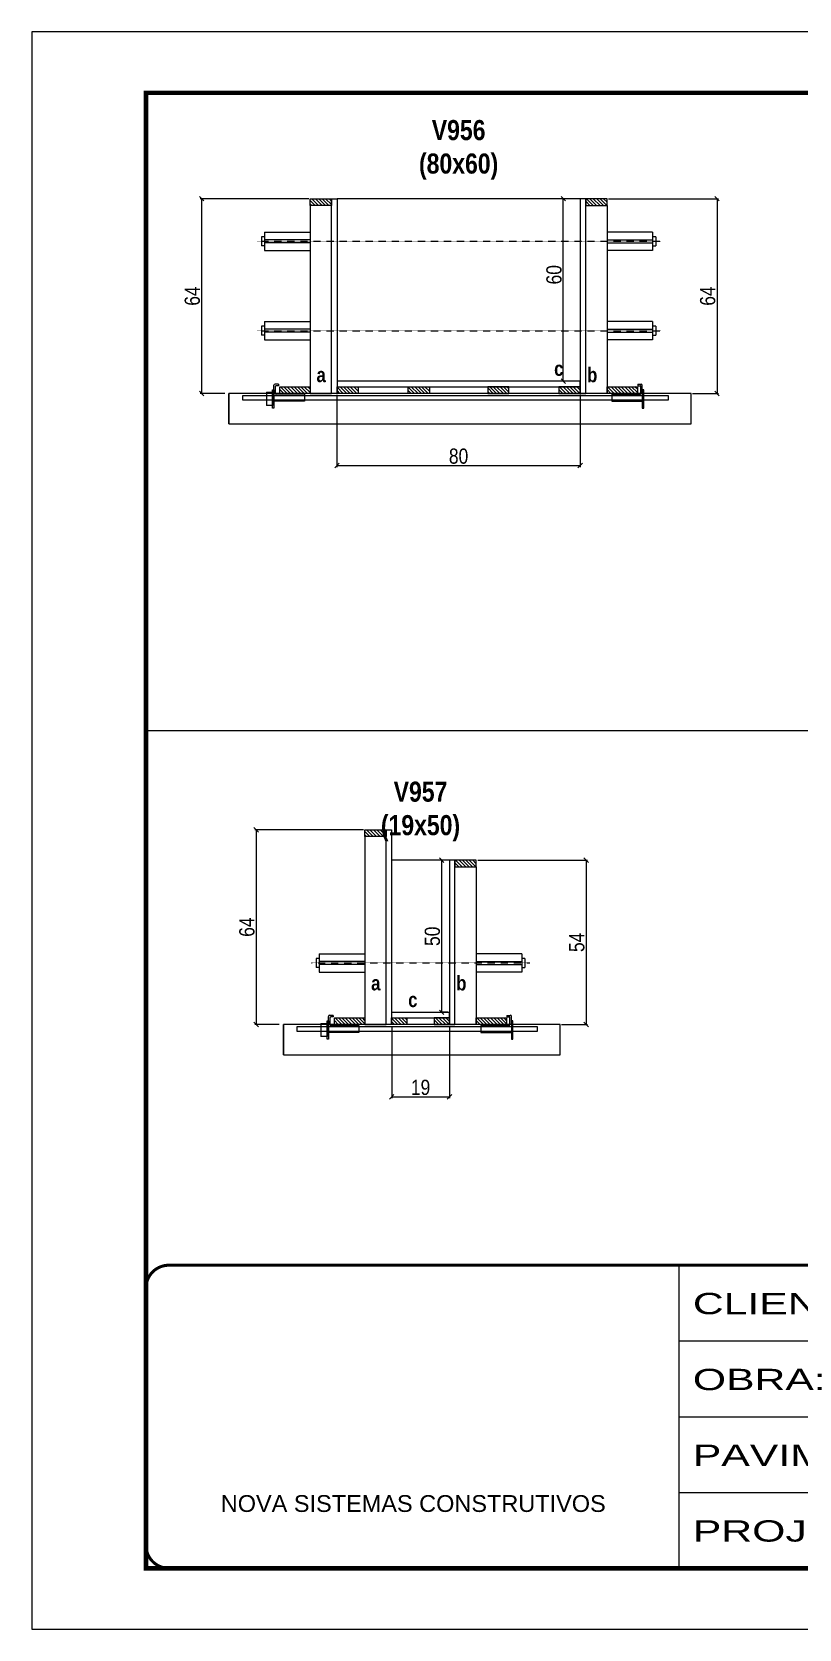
# Model space of a CAD drawing. Extents: x 3309 to 9563, y -2522 to 14608.
# Drawn here: x 3309 to 3814, y 5518 to 6568 of the extents above; entities that cross this region are included whole.
import ezdxf

# ---------------------------------------------------------------- set-up
doc = ezdxf.new("R2010")
doc.units = 0
for name, pattern in [('CONTINUO', [0]), ('DASHED', [0.75, 0.5, -0.25]), ('HIDDEN', [0.375, 0.25, -0.125])]:
    doc.linetypes.add(name, pattern=pattern)
for name, color, linetype in [('barrote', 251, 'Continuous'), ('COTA', 241, 'Continuous'), ('detalhes', 4, 'Continuous'), ('NOMENCLATURA', 7, 'Continuous'), ('Painéis', 200, 'Continuous'), ('presilha', 1, 'Continuous'), ('SARR_2.2x10', 60, 'Continuous'), ('SARR_2.2x7', 40, 'Continuous'), ('SARR_3.5x7', 81, 'Continuous'), ('TENSOR', 3, 'Continuous')]:
    doc.layers.add(name, color=color, linetype=linetype)
for name, color, linetype, lineweight in [('CONCRETO', 251, 'Continuous', 25), ('Folhas', 255, 'Continuous', 9), ('SARRAFO DE PRESSAO', 251, 'DASHED', 9), ('SCO-___-LAJ', 2, 'Continuous', 0)]:
    doc.layers.add(name, color=color, linetype=linetype, lineweight=lineweight)
doc.styles.add('ARIAL', font='arial.ttf')
doc.styles.add('COTA TECNICA 2X', font='techl___.ttf', dxfattribs={"height": 10})
doc.styles.add('TECNICA', font='techb___.ttf', dxfattribs={"height": 10})
doc.styles.add('Tecnologia', font='')
doc.styles.get('Tecnologia').set_extended_font_data('Forgotten Futurist')
doc.dimstyles.new('SECAO', dxfattribs={"dimscale": 0.333333, "dimtxt": 5, "dimasz": 9, "dimexe": 3, "dimexo": 3, "dimgap": 3, "dimtad": 1, "dimdec": 1, "dimlfac": 0.5, "dimzin": 12, "dimdsep": 46, "dimtxsty": 'COTA TECNICA 2X', "dimblk1": 'OBLIQUE', "dimblk2": 'OBLIQUE', "dimsah": 1, "dimcen": 0.9, "dimclrd": 4, "dimclre": 4, "dimclrt": 240, "dimadec": 1, "dimazin": 3, "dimtfac": 1, "dimtdec": 1, "dimtmove": 0, "dimatfit": 3, "dimfxl": 1, "dimtolj": 1, "dimtzin": 12, "dimarcsym": 0})
pattern_1 = [(135, (36792.4777, -117181.9448), (-1.122532015, -1.122532015), [])]
pattern_2 = [(135, (36781.496, -117596.8908), (-1.122532015, -1.122532015), [])]

# ---------------------------------------------------------------- blocks, each defined once
blk = doc.blocks.new('9999999999')
at = {"color": 30, "linetype": 'CONTINUO'}
for p, q in [((98564.6, 34230.2), (98564.6, 34429.4)), ((98564.6, 34379.6), (99584, 34379.6)), ((98564.6, 34329.8), (99488, 34329.8)), ((98564.6, 34280), (99488, 34280))]:
    blk.add_line(p, q, dxfattribs=at)
at = {"color": 30, "linetype": 'CONTINUO', "const_width": 2}
blk.add_lwpolyline([(99584, 34230.2), (99584, 34414.4, 0.414214), (99569, 34429.4), (98229, 34429.4, 0.414214), (98214, 34414.4), (98214, 34245.2, 0.414214), (98229, 34230.2), (99584, 34230.2)], format="xyb", dxfattribs=at)
at = {"layer": 'Folhas'}
blk.add_lwpolyline([(98139, 34190.2), (99624, 34190.2), (99624, 35240.2), (98139, 35240.2)], close=True, dxfattribs=at)
at = {"layer": 'Folhas', "color": 30, "const_width": 3}
blk.add_lwpolyline([(98214, 34230.2), (99584, 34230.2), (99584, 35200.2), (98214, 35200.2)], close=True, dxfattribs=at)
at = {"color": 7, "linetype": 'Continuous', "ltscale": 5, "style": 'ARIAL'}
blk.add_text('NOVA SISTEMAS CONSTRUTIVOS', height=11.059, dxfattribs=at).set_placement((98263.2, 34267.2))
at = {"layer": 'Folhas', "color": 7, "style": 'Tecnologia', "width": 1.5}
for s, p in [('CLIENTE:', (98573.7, 34397.2)), ('OBRA:', (98573.7, 34347.3)), ('PAVIMENTO:', (98573.7, 34297.5)), ('PROJETO:', (98573.7, 34247.7))]:
    blk.add_text(s, height=14, dxfattribs=at).set_placement(p)
blk = doc.blocks.new('PRESILHA METÁLICA 1')
at = {"layer": 'presilha'}
for p, q in [((7.5, 10.6), (7.5, 19.9)), ((12, 21), (8.6, 21)), ((9, 11.6), (9, 18.9)), ((12, 19.5), (9.6, 19.5)), ((12, 21), (12, 19.5)), ((0, 13), (6, 13)), ((0, 13), (0, 0)), ((6, 0), (0, 0)), ((6, 15.5), (7.5, 15.5)), ((6, -2.5), (6, 15.5)), ((6, 13), (6, 0)), ((7.5, 15.5), (7.5, -2.5)), ((37.5, 4.1), (7.5, 4.1)), ((37.5, 11), (9.6, 11)), ((37.5, 11), (37.5, 4.1)), ((7.5, -2.5), (6, -2.5))]:
    blk.add_line(p, q, dxfattribs=at)
for centre, radius, start, end in [((8.6, 19.9), 1.14, 90, 180), ((9.6, 18.9), 0.57, 90, 180), ((9.6, 11.6), 0.57, 180, 270)]:
    blk.add_arc(centre, radius, start, end, dxfattribs=at)
blk = doc.blocks.new('PRESILHA METÁLICA 2')
at = {"layer": 'presilha'}
for p, q in [((-5.2, 23.5), (-5.2, 22)), ((-5.2, 23.5), (-1.9, 23.5)), ((-5.2, 22), (-2.8, 22)), ((-2.2, 14.1), (-2.2, 21.4)), ((0.8, 18), (-0.8, 18)), ((-0.8, 18), (-0.8, 0)), ((-0.8, 14.6), (-0.8, 22.4)), ((0.8, 0), (0.8, 18)), ((-30.8, 13.5), (-30.8, 6.6)), ((-30.8, 13.5), (-2.8, 13.5)), ((-30.8, 6.6), (-0.8, 6.6)), ((-0.8, 0), (0.8, 0))]:
    blk.add_line(p, q, dxfattribs=at)
for centre, radius, start, end in [((-2.8, 21.4), 0.57, 0, 90), ((-1.9, 22.4), 1.14, 0, 90), ((-2.8, 14.1), 0.57, 270, 0)]:
    blk.add_arc(centre, radius, start, end, dxfattribs=at)
blk = doc.blocks.new('_Oblique')
at = {"color": 0, "linetype": 'ByBlock', "lineweight": -2}
blk.add_line((-0.5, -0.5), (0.5, 0.5), dxfattribs=at)
blk = doc.blocks.new('*D2305')
at = {"layer": 'COTA', "color": 4, "lineweight": -2, "transparency": 16777216}
for p, q in [((3491.4, 6458.2), (3420, 6458.2)), ((3421, 6458.2), (3421, 6330.2)), ((3436.2, 6330.2), (3420, 6330.2))]:
    blk.add_line(p, q, dxfattribs=at)
at = {"layer": 'Defpoints', "color": 0, "transparency": 16777216}
for p in [(3492.4, 6458.2), (3421, 6330.2), (3437.2, 6330.2)]:
    blk.add_point(p, dxfattribs=at)
at = {"layer": 'COTA', "color": 4, "lineweight": -2, "transparency": 16777216, "xscale": 3, "yscale": 3, "zscale": 3}
for p, rotation in [((3421, 6458.2), 90), ((3421, 6330.2), 270)]:
    blk.add_blockref('_Oblique', p, dxfattribs=dict(at, rotation=rotation))
at = {"layer": 'COTA', "color": 240, "transparency": 16777216, "insert": (3414.9, 6394.2), "char_height": 10, "attachment_point": 5, "rotation": 90, "style": 'COTA TECNICA 2X'}
blk.add_mtext('\\A1;64', dxfattribs=at)
blk = doc.blocks.new('*D2306')
at = {"layer": 'COTA', "color": 4, "lineweight": -2, "transparency": 16777216}
for p, q in [((3688.6, 6458.2), (3761, 6458.2)), ((3760, 6458.2), (3760, 6330.2)), ((3743.9, 6330.2), (3761, 6330.2))]:
    blk.add_line(p, q, dxfattribs=at)
at = {"layer": 'Defpoints', "color": 0, "transparency": 16777216}
for p in [(3687.6, 6458.2), (3742.9, 6330.2), (3760, 6330.2)]:
    blk.add_point(p, dxfattribs=at)
at = {"layer": 'COTA', "color": 4, "lineweight": -2, "transparency": 16777216, "xscale": 3, "yscale": 3, "zscale": 3}
for p, rotation in [((3760, 6458.2), 90), ((3760, 6330.2), 270)]:
    blk.add_blockref('_Oblique', p, dxfattribs=dict(at, rotation=rotation))
at = {"layer": 'COTA', "color": 240, "transparency": 16777216, "insert": (3753.9, 6394.2), "char_height": 10, "attachment_point": 5, "rotation": 90, "style": 'COTA TECNICA 2X'}
blk.add_mtext('\\A1;64', dxfattribs=at)
blk = doc.blocks.new('*D2307')
at = {"layer": 'COTA', "color": 4, "lineweight": -2, "transparency": 16777216}
for p, q in [((3669, 6458.2), (3657.9, 6458.2)), ((3658.9, 6338.2), (3658.9, 6458.2)), ((3669, 6338.2), (3657.9, 6338.2))]:
    blk.add_line(p, q, dxfattribs=at)
at = {"layer": 'Defpoints', "color": 0, "transparency": 16777216}
for p in [(3658.9, 6458.2), (3670, 6458.2), (3670, 6338.2)]:
    blk.add_point(p, dxfattribs=at)
at = {"layer": 'COTA', "color": 4, "lineweight": -2, "transparency": 16777216, "xscale": 3, "yscale": 3, "zscale": 3}
for p, rotation in [((3658.9, 6458.2), 90), ((3658.9, 6338.2), 270)]:
    blk.add_blockref('_Oblique', p, dxfattribs=dict(at, rotation=rotation))
at = {"layer": 'COTA', "color": 240, "transparency": 16777216, "insert": (3652.8, 6408.2), "char_height": 10, "attachment_point": 5, "rotation": 90, "style": 'COTA TECNICA 2X'}
blk.add_mtext('\\A1;60', dxfattribs=at)
blk = doc.blocks.new('*D2308')
at = {"layer": 'COTA', "color": 4, "lineweight": -2, "transparency": 16777216}
for p, q in [((3510, 6329.2), (3510, 6281.8)), ((3670, 6329.2), (3670, 6281.8)), ((3510, 6282.8), (3670, 6282.8))]:
    blk.add_line(p, q, dxfattribs=at)
at = {"layer": 'Defpoints', "color": 0, "transparency": 16777216}
for p in [(3510, 6330.2), (3670, 6330.2), (3670, 6282.8)]:
    blk.add_point(p, dxfattribs=at)
at = {"layer": 'COTA', "color": 4, "lineweight": -2, "transparency": 16777216, "xscale": 3, "yscale": 3, "zscale": 3, "rotation": 180}
blk.add_blockref('_Oblique', (3510, 6282.8), dxfattribs=at)
at = {"layer": 'COTA', "color": 4, "lineweight": -2, "transparency": 16777216, "xscale": 3, "yscale": 3, "zscale": 3}
blk.add_blockref('_Oblique', (3670, 6282.8), dxfattribs=at)
at = {"layer": 'COTA', "color": 240, "transparency": 16777216, "insert": (3590, 6288.9), "char_height": 10, "attachment_point": 5, "style": 'COTA TECNICA 2X'}
blk.add_mtext('\\A1;80', dxfattribs=at)
blk = doc.blocks.new('*D2331')
at = {"layer": 'COTA', "color": 4, "lineweight": -2, "transparency": 16777216}
for p, q in [((3527.4, 6043.3), (3455.9, 6043.3)), ((3456.9, 6043.3), (3456.9, 5915.3)), ((3472.1, 5915.3), (3455.9, 5915.3))]:
    blk.add_line(p, q, dxfattribs=at)
at = {"layer": 'Defpoints', "color": 0, "transparency": 16777216}
for p in [(3528.4, 6043.3), (3456.9, 5915.3), (3473.1, 5915.3)]:
    blk.add_point(p, dxfattribs=at)
at = {"layer": 'COTA', "color": 4, "lineweight": -2, "transparency": 16777216, "xscale": 3, "yscale": 3, "zscale": 3}
for p, rotation in [((3456.9, 6043.3), 90), ((3456.9, 5915.3), 270)]:
    blk.add_blockref('_Oblique', p, dxfattribs=dict(at, rotation=rotation))
at = {"layer": 'COTA', "color": 240, "transparency": 16777216, "insert": (3450.8, 5979.3), "char_height": 10, "attachment_point": 5, "rotation": 90, "style": 'COTA TECNICA 2X'}
blk.add_mtext('\\A1;64', dxfattribs=at)
blk = doc.blocks.new('*D2332')
at = {"layer": 'COTA', "color": 4, "lineweight": -2, "transparency": 16777216}
for p, q in [((3602.6, 6023.3), (3674.9, 6023.3)), ((3673.9, 6023.3), (3673.9, 5915.3)), ((3657.8, 5915.3), (3674.9, 5915.3))]:
    blk.add_line(p, q, dxfattribs=at)
at = {"layer": 'Defpoints', "color": 0, "transparency": 16777216}
for p in [(3601.6, 6023.3), (3656.8, 5915.3), (3673.9, 5915.3)]:
    blk.add_point(p, dxfattribs=at)
at = {"layer": 'COTA', "color": 4, "lineweight": -2, "transparency": 16777216, "xscale": 3, "yscale": 3, "zscale": 3}
for p, rotation in [((3673.9, 6023.3), 90), ((3673.9, 5915.3), 270)]:
    blk.add_blockref('_Oblique', p, dxfattribs=dict(at, rotation=rotation))
at = {"layer": 'COTA', "color": 240, "transparency": 16777216, "insert": (3667.8, 5969.3), "char_height": 10, "attachment_point": 5, "rotation": 90, "style": 'COTA TECNICA 2X'}
blk.add_mtext('\\A1;54', dxfattribs=at)
blk = doc.blocks.new('*D2333')
at = {"layer": 'COTA', "color": 4, "lineweight": -2, "transparency": 16777216}
for p, q in [((3583, 6023.3), (3577.9, 6023.3)), ((3578.9, 5923.3), (3578.9, 6023.3)), ((3583, 5923.3), (3577.9, 5923.3))]:
    blk.add_line(p, q, dxfattribs=at)
at = {"layer": 'Defpoints', "color": 0, "transparency": 16777216}
for p in [(3578.9, 6023.3), (3584, 6023.3), (3584, 5923.3)]:
    blk.add_point(p, dxfattribs=at)
at = {"layer": 'COTA', "color": 4, "lineweight": -2, "transparency": 16777216, "xscale": 3, "yscale": 3, "zscale": 3}
for p, rotation in [((3578.9, 6023.3), 90), ((3578.9, 5923.3), 270)]:
    blk.add_blockref('_Oblique', p, dxfattribs=dict(at, rotation=rotation))
at = {"layer": 'COTA', "color": 240, "transparency": 16777216, "insert": (3572.8, 5973.3), "char_height": 10, "attachment_point": 5, "rotation": 90, "style": 'COTA TECNICA 2X'}
blk.add_mtext('\\A1;50', dxfattribs=at)
blk = doc.blocks.new('*D2334')
at = {"layer": 'COTA', "color": 4, "lineweight": -2, "transparency": 16777216}
for p, q in [((3546, 5914.3), (3546, 5866.8)), ((3584, 5914.3), (3584, 5866.8)), ((3546, 5867.8), (3584, 5867.8))]:
    blk.add_line(p, q, dxfattribs=at)
at = {"layer": 'Defpoints', "color": 0, "transparency": 16777216}
for p in [(3546, 5915.3), (3584, 5915.3), (3584, 5867.8)]:
    blk.add_point(p, dxfattribs=at)
at = {"layer": 'COTA', "color": 4, "lineweight": -2, "transparency": 16777216, "xscale": 3, "yscale": 3, "zscale": 3, "rotation": 180}
blk.add_blockref('_Oblique', (3546, 5867.8), dxfattribs=at)
at = {"layer": 'COTA', "color": 4, "lineweight": -2, "transparency": 16777216, "xscale": 3, "yscale": 3, "zscale": 3}
blk.add_blockref('_Oblique', (3584, 5867.8), dxfattribs=at)
at = {"layer": 'COTA', "color": 240, "transparency": 16777216, "insert": (3565, 5873.9), "char_height": 10, "attachment_point": 5, "style": 'COTA TECNICA 2X'}
blk.add_mtext('\\A1;19', dxfattribs=at)

msp = doc.modelspace()

# ---------------------------------------------------------------- hatches: boundary and pattern name
at = {"layer": 'SARR_2.2x10'}
h = msp.add_hatch(dxfattribs=at)
h.set_pattern_fill('ANSI31', color=256, scale=0.5, angle=90)
h.set_pattern_definition([(135, (36665.9768, -117181.9448), (-1.122532015, -1.122532015), [])])
h.paths.add_polyline_path([(3472.44, 6334.62), (3472.44, 6330.22), (3492.44, 6330.22), (3492.44, 6334.62)])
h = msp.add_hatch(dxfattribs=at)
h.set_pattern_fill('ANSI31', color=256, scale=0.5, angle=90)
h.set_pattern_definition([(135, (36881.1768, -117181.9448), (-1.122532015, -1.122532015), [])])
h.paths.add_polyline_path([(3687.64, 6334.62), (3687.64, 6330.22), (3707.64, 6330.22), (3707.64, 6334.62)])
h = msp.add_hatch(dxfattribs=at)
h.set_pattern_fill('ANSI31', color=256, scale=0.5, angle=90)
h.set_pattern_definition([(135, (36701.896, -117596.8908), (-1.122532015, -1.122532015), [])])
h.paths.add_polyline_path([(3508.36, 5919.68), (3508.36, 5915.28), (3528.36, 5915.28), (3528.36, 5919.68)])
h = msp.add_hatch(dxfattribs=at)
h.set_pattern_fill('ANSI31', color=256, scale=0.5, angle=90)
h.set_pattern_definition([(135, (36795.096, -117596.8908), (-1.122532015, -1.122532015), [])])
h.paths.add_polyline_path([(3601.56, 5919.68), (3601.56, 5915.28), (3621.56, 5915.28), (3621.56, 5919.68)])
at = {"layer": 'SARR_2.2x7'}
h = msp.add_hatch(dxfattribs=at)
h.set_pattern_fill('ANSI31', color=256, scale=0.5, angle=90)
h.set_pattern_definition([(135, (36679.9768, -117058.3448), (-1.122532015, -1.122532015), [])])
h.paths.add_polyline_path([(3506.44, 6458.22), (3506.44, 6453.82), (3492.44, 6453.82), (3492.44, 6458.22)])
h = msp.add_hatch(dxfattribs=at)
h.set_pattern_fill('ANSI31', color=256, scale=0.5, angle=90)
h.set_pattern_definition([(135, (36781.9768, -117058.3448), (-1.122532015, -1.122532015), [])])
h.paths.add_polyline_path([(3673.64, 6458.22), (3673.64, 6453.82), (3687.64, 6453.82), (3687.64, 6458.22)])
h = msp.add_hatch(dxfattribs=at)
h.set_pattern_fill('ANSI31', color=256, scale=0.5, angle=90)
h.set_pattern_definition([(135, (36745.5768, -117181.9448), (-1.122532015, -1.122532015), [])])
h.paths.add_polyline_path([(3524.04, 6330.22), (3524.04, 6334.62), (3510.04, 6334.62), (3510.04, 6330.22)])
h = msp.add_hatch(dxfattribs=at)
h.set_pattern_fill('ANSI31', color=256, scale=0.5, angle=90)
h.set_pattern_definition(pattern_1)
h.paths.add_polyline_path([(3570.94, 6330.22), (3570.94, 6334.62), (3556.94, 6334.62), (3556.94, 6330.22)])
h = msp.add_hatch(dxfattribs=at)
h.set_pattern_fill('ANSI31', color=256, scale=0.5, angle=90)
h.set_pattern_definition(pattern_1)
h.paths.add_polyline_path([(3609.14, 6330.22), (3609.14, 6334.62), (3623.14, 6334.62), (3623.14, 6330.22)])
h = msp.add_hatch(dxfattribs=at)
h.set_pattern_fill('ANSI31', color=256, scale=0.5, angle=90)
h.set_pattern_definition([(135, (36867.5768, -117181.9448), (-1.122532015, -1.122532015), [])])
h.paths.add_polyline_path([(3656.04, 6334.62), (3656.04, 6330.22), (3670.04, 6330.22), (3670.04, 6334.62)])
h = msp.add_hatch(dxfattribs=at)
h.set_pattern_fill('ANSI31', color=256, scale=0.5, angle=90)
h.set_pattern_definition([(135, (36715.896, -117473.2908), (-1.122532015, -1.122532015), [])])
h.paths.add_polyline_path([(3542.36, 6043.28), (3542.36, 6038.88), (3528.36, 6038.88), (3528.36, 6043.28)])
h = msp.add_hatch(dxfattribs=at)
h.set_pattern_fill('ANSI31', color=256, scale=0.5, angle=90)
h.set_pattern_definition([(135, (36695.896, -117493.2908), (-1.122532015, -1.122532015), [])])
h.paths.add_polyline_path([(3587.56, 6023.28), (3587.56, 6018.88), (3601.56, 6018.88), (3601.56, 6023.28)])
h = msp.add_hatch(dxfattribs=at)
h.set_pattern_fill('ANSI31', color=256, scale=0.5, angle=90)
h.set_pattern_definition(pattern_2)
h.paths.add_polyline_path([(3555.96, 5915.28), (3555.96, 5919.68), (3545.96, 5919.68), (3545.96, 5915.28)])
h = msp.add_hatch(dxfattribs=at)
h.set_pattern_fill('ANSI31', color=256, scale=0.5, angle=90)
h.set_pattern_definition(pattern_2)
h.paths.add_polyline_path([(3573.96, 5919.68), (3573.96, 5915.28), (3583.96, 5915.28), (3583.96, 5919.68)])

# ---------------------------------------------------------------- linework, layer by layer
at = {"ltscale": 3}
for p, q in [((3460.44, 6433.2), (3460.44, 6427.2)), ((3462.44, 6433.2), (3460.44, 6433.2)), ((3462.44, 6427.2), (3460.44, 6427.2)), ((3462.44, 6436.2), (3462.44, 6424.2)), ((3462.44, 6436.2), (3492.44, 6436.2)), ((3492.44, 6431.2), (3462.44, 6431.2)), ((3492.44, 6429.2), (3462.44, 6429.2)), ((3717.64, 6436.2), (3687.64, 6436.2)), ((3687.64, 6431.2), (3717.64, 6431.2)), ((3687.64, 6429.2), (3717.64, 6429.2)), ((3717.64, 6436.2), (3717.64, 6424.2)), ((3719.64, 6433.2), (3717.64, 6433.2)), ((3717.64, 6427.2), (3719.64, 6427.2)), ((3719.64, 6433.2), (3719.64, 6427.2)), ((3462.44, 6424.2), (3492.44, 6424.2)), ((3717.64, 6424.2), (3687.64, 6424.2)), ((3460.44, 6374.4), (3460.44, 6368.4)), ((3462.44, 6374.4), (3460.44, 6374.4)), ((3462.44, 6377.4), (3462.44, 6365.4)), ((3462.44, 6377.4), (3492.44, 6377.4)), ((3717.64, 6377.4), (3687.64, 6377.4)), ((3717.64, 6377.4), (3717.64, 6365.4)), ((3719.64, 6374.4), (3717.64, 6374.4)), ((3719.64, 6374.4), (3719.64, 6368.4)), ((3462.44, 6368.4), (3460.44, 6368.4)), ((3492.44, 6372.4), (3462.44, 6372.4)), ((3492.44, 6370.4), (3462.44, 6370.4)), ((3462.44, 6365.4), (3492.44, 6365.4)), ((3687.64, 6372.4), (3717.64, 6372.4)), ((3687.64, 6370.4), (3717.64, 6370.4)), ((3717.64, 6365.4), (3687.64, 6365.4)), ((3717.64, 6368.4), (3719.64, 6368.4)), ((3496.36, 5958.73), (3496.36, 5952.73)), ((3498.36, 5958.73), (3496.36, 5958.73)), ((3498.36, 5961.73), (3498.36, 5949.73)), ((3498.36, 5961.73), (3528.36, 5961.73)), ((3528.36, 5956.73), (3498.36, 5956.73)), ((3528.36, 5954.73), (3498.36, 5954.73)), ((3631.56, 5961.73), (3601.56, 5961.73)), ((3601.56, 5956.73), (3631.56, 5956.73)), ((3601.56, 5954.73), (3631.56, 5954.73)), ((3631.56, 5961.73), (3631.56, 5949.73)), ((3633.56, 5958.73), (3631.56, 5958.73)), ((3633.56, 5958.73), (3633.56, 5952.73)), ((3498.36, 5952.73), (3496.36, 5952.73)), ((3498.36, 5949.73), (3528.36, 5949.73)), ((3631.56, 5949.73), (3601.56, 5949.73)), ((3631.56, 5952.73), (3633.56, 5952.73))]:
    msp.add_line(p, q, dxfattribs=at)
at = {"layer": 'barrote'}
for points in [[(3438.98, 6310.22), (3742.9, 6310.22), (3742.9, 6330.22), (3438.98, 6330.22)], [(3474.9, 5895.28), (3656.82, 5895.28), (3656.82, 5915.28), (3474.9, 5915.28)]]:
    msp.add_lwpolyline(points, close=True, dxfattribs=at)
at = {"layer": 'CONCRETO', "linetype": 'Continuous'}
for p, q in [((3670.04, 6458.22), (3510.04, 6458.22)), ((3583.96, 6023.28), (3545.96, 6023.28))]:
    msp.add_line(p, q, dxfattribs=at)
at = {"layer": 'COTA'}
msp.add_line((3384.37, 6108.56), (4754.37, 6108.56), dxfattribs=at)
at = {"layer": 'detalhes', "color": 250}
for p, q in [((3438.98, 6310.22), (3438.98, 6330.22)), ((3474.9, 5895.28), (3474.9, 5915.28))]:
    msp.add_line(p, q, dxfattribs=at)
at = {"layer": 'Painéis', "linetype": 'Continuous'}
for points in [[(3506.44, 6330.22), (3506.44, 6458.22), (3510.04, 6458.22), (3510.04, 6330.22)], [(3673.64, 6330.22), (3673.64, 6458.22), (3670.04, 6458.22), (3670.04, 6330.22)], [(3670.04, 6338.22), (3510.04, 6338.22), (3510.04, 6334.62), (3670.04, 6334.62)], [(3542.36, 5915.28), (3542.36, 6043.28), (3545.96, 6043.28), (3545.96, 5915.28)], [(3587.56, 5915.28), (3587.56, 6023.28), (3583.96, 6023.28), (3583.96, 5915.28)], [(3583.96, 5923.28), (3545.96, 5923.28), (3545.96, 5919.68), (3583.96, 5919.68)]]:
    msp.add_lwpolyline(points, close=True, dxfattribs=at)
at = {"layer": 'SARR_2.2x10'}
for points in [[(3472.44, 6334.62), (3492.44, 6334.62), (3492.44, 6330.22), (3472.44, 6330.22)], [(3687.64, 6334.62), (3707.64, 6334.62), (3707.64, 6330.22), (3687.64, 6330.22)], [(3508.36, 5919.68), (3528.36, 5919.68), (3528.36, 5915.28), (3508.36, 5915.28)], [(3601.56, 5919.68), (3621.56, 5919.68), (3621.56, 5915.28), (3601.56, 5915.28)]]:
    msp.add_lwpolyline(points, close=True, dxfattribs=at)
at = {"layer": 'SARR_2.2x7', "elevation": 0}
for points in [[(3492.44, 6458.22), (3506.44, 6458.22), (3506.44, 6453.82), (3492.44, 6453.82)], [(3687.64, 6458.22), (3673.64, 6458.22), (3673.64, 6453.82), (3687.64, 6453.82)], [(3528.36, 6043.28), (3542.36, 6043.28), (3542.36, 6038.88), (3528.36, 6038.88)], [(3601.56, 6023.28), (3587.56, 6023.28), (3587.56, 6018.88), (3601.56, 6018.88)]]:
    msp.add_lwpolyline(points, close=True, dxfattribs=at)
at = {"layer": 'SARR_2.2x7'}
for points in [[(3510.04, 6334.62), (3524.04, 6334.62), (3524.04, 6330.22), (3510.04, 6330.22)], [(3556.94, 6334.62), (3570.94, 6334.62), (3570.94, 6330.22), (3556.94, 6330.22)], [(3623.14, 6334.62), (3609.14, 6334.62), (3609.14, 6330.22), (3623.14, 6330.22)], [(3670.04, 6334.62), (3656.04, 6334.62), (3656.04, 6330.22), (3670.04, 6330.22)], [(3545.96, 5919.68), (3555.96, 5919.68), (3555.96, 5915.28), (3545.96, 5915.28)], [(3583.96, 5919.68), (3573.96, 5919.68), (3573.96, 5915.28), (3583.96, 5915.28)]]:
    msp.add_lwpolyline(points, close=True, dxfattribs=at)
at = {"layer": 'SARR_3.5x7'}
for points in [[(3506.44, 6453.82), (3492.44, 6453.82), (3492.44, 6330.22), (3506.44, 6330.22)], [(3673.64, 6453.82), (3687.64, 6453.82), (3687.64, 6330.22), (3673.64, 6330.22)], [(3542.36, 6038.88), (3528.36, 6038.88), (3528.36, 5915.28), (3542.36, 5915.28)], [(3587.56, 6018.88), (3601.56, 6018.88), (3601.56, 5915.28), (3587.56, 5915.28)]]:
    msp.add_lwpolyline(points, close=True, dxfattribs=at)
at = {"layer": 'SCO-___-LAJ', "color": 1}
for points in [[(3447.99, 6328.89), (3727.82, 6328.89), (3727.82, 6325.69), (3447.99, 6325.69)], [(3483.9, 5913.95), (3641.74, 5913.95), (3641.74, 5910.75), (3483.9, 5910.75)]]:
    msp.add_lwpolyline(points, close=True, dxfattribs=at)
at = {"layer": 'TENSOR', "linetype": 'HIDDEN', "ltscale": 0.5}
for p, q in [((3457.44, 6430.2), (3722.94, 6430.2)), ((3457.44, 6371.4), (3722.94, 6371.4)), ((3493.36, 5955.73), (3636.86, 5955.73))]:
    msp.add_line(p, q, dxfattribs=at)

# ---------------------------------------------------------------- block references
at = {"layer": 'presilha', "xscale": 0.6666666666666666, "yscale": 0.6666666666666666, "zscale": 0.6666666666666666}
for name, p in [('PRESILHA METÁLICA 1', (3463.57, 6322.26)), ('PRESILHA METÁLICA 2', (3711.32, 6320.59)), ('PRESILHA METÁLICA 1', (3499.49, 5907.31)), ('PRESILHA METÁLICA 2', (3625.24, 5905.65))]:
    msp.add_blockref(name, p, dxfattribs=at)
at = {"layer": 'SARRAFO DE PRESSAO', "color": 6, "linetype": 'ByBlock'}
msp.add_blockref('9999999999', (-94829.61, -28672.37), dxfattribs=at)

# ---------------------------------------------------------------- texts
at = {"layer": 'detalhes', "style": 'TECNICA'}
for s, p in [('a', (3496.56, 6337.59)), ('c', (3652.86, 6341.7)), ('b', (3674.54, 6337.58)), ('a', (3532.48, 5937.72)), ('b', (3588.46, 5937.71)), ('c', (3556.85, 5926.75))]:
    msp.add_text(s, height=9.6, dxfattribs=at).set_placement(p)
at = {"layer": 'NOMENCLATURA', "char_height": 13.2, "attachment_point": 2, "style": 'TECNICA'}
for s, insert in [('V956\\P(80x60)', (3590.04, 6509.92)), ('V957\\P(19x50)', (3564.96, 6074.97))]:
    msp.add_mtext_dynamic_manual_height_columns(s, width=300.2766, gutter_width=1, heights=[0], dxfattribs=dict(at, insert=insert))

# ---------------------------------------------------------------- dimensions: what is measured, and where the dimension line sits
at = {"layer": 'COTA'}
for base, p1, p2, picture, middle in [((3420.99, 6330.22, 0), (3492.44, 6458.22), (3437.23, 6330.22, 0), '*D2305', (3414.89, 6394.22, 0)), ((3759.96, 6330.22, 0), (3687.64, 6458.22), (3742.85, 6330.22, 0), '*D2306', (3753.85, 6394.22, 0)), ((3456.91, 5915.28, 0), (3528.36, 6043.28), (3473.14, 5915.28, 0), '*D2331', (3450.81, 5979.28, 0)), ((3578.88, 6023.28), (3583.96, 5923.28), (3583.96, 6023.28), '*D2333', (3572.77, 5973.28)), ((3673.88, 5915.28, 0), (3601.56, 6023.28), (3656.77, 5915.28, 0), '*D2332', (3667.77, 5969.28, 0))]:
    dim = msp.add_linear_dim(base=base, p1=p1, p2=p2, angle=90, dimstyle='SECAO', dxfattribs=at)
    dim.commit()
    dim.dimension.update_dxf_attribs({"geometry": picture, "text_midpoint": middle})
dim = msp.add_linear_dim(base=(3658.86, 6458.22), p1=(3670.04, 6338.22), p2=(3670.04, 6458.22), angle=90, dimstyle='SECAO', dxfattribs=at)
dim.commit()
dim.dimension.update_dxf_attribs({"geometry": '*D2307', "text_midpoint": (3658.86, 6408.22), "dimtype": 160})
for base, p1, p2, picture, middle in [((3670.04, 6282.75), (3510.04, 6330.22), (3670.04, 6330.22), '*D2308', (3590.04, 6288.88)), ((3583.96, 5867.81), (3545.96, 5915.28), (3583.96, 5915.28), '*D2334', (3564.96, 5873.89))]:
    dim = msp.add_linear_dim(base=base, p1=p1, p2=p2, dimstyle='SECAO', dxfattribs=at)
    dim.commit()
    dim.dimension.update_dxf_attribs({"geometry": picture, "text_midpoint": middle})

doc.saveas('drawing.dxf')
